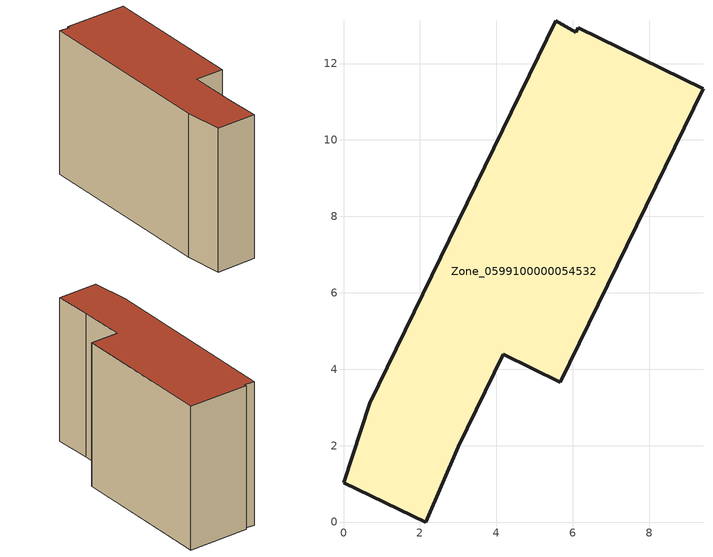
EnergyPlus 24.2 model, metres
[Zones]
Zone_0599100000054532
 floor ground (C_G): 5.67,3.66 4.18,4.39 3,1.97 2.15,0 0,1.02 0.69,3.11 5.56,13.12 6.08,12.82 6.15,12.94 9.41,11.34 z0
 wall outside (C_F): 0.69,3.11 0,1.02 2.15,0 3,1.97 4.18,4.39 5.67,3.66 9.41,11.34 6.15,12.94 6.08,12.82 5.56,13.12 0.69,3.11 z0:8.59
 roof outside (C_R): 6.08,12.82 5.56,13.12 0.69,3.11 0,1.02 2.15,0 3,1.97 4.18,4.39 5.67,3.66 9.41,11.34 6.15,12.94 z8.59
[BUILDING]
Pand.0599100000054532: North Axis=0; Terrain=City; Loads Convergence Tolerance Value=0.04; Temperature Convergence Tolerance Value=0.4; Solar Distribution=FullExterior; Maximum Number of Warmup Days=25; Minimum Number of Warmup Days=1
[Site:Location]
Rotterdam.The.Hague.AP_ZH_NLD Design_Conditions: Latitude=51.96; Longitude=4.45; Time Zone=1; Elevation=-4.5
[SITE:GROUNDTEMPERATURE:BUILDINGSURFACE]
18, 18, 18, 18, 18, 18, 18, 18, 18, 18, 18, 18
[MATERIAL] Thermal Absorptance=0.9; Solar Absorptance=0.7; Visible Absorptance=0.7
Name | Roughness | Thickness | Conductivity | Density | Specific Heat
G.TI.1946 | MediumSmooth | 0.15 | 1 | 540 | 1210
F.TI.1946 | Rough | 0.3 | 0.857143 | 1920 | 840
R.TI.1946 | MediumRough | 0.2 | 0.1 | 1500 | 1000
[CONSTRUCTION]
C_G: G.TI.1946
C_F: F.TI.1946
C_R: R.TI.1946
[ZONE]
Zone_0599100000054532: Type=1; Multiplier=1; Ceiling Height=Autocalculate; Volume=Autocalculate; Floor Area=autocalculate; Part of Total Floor Area=Yes
[ZONEINFILTRATION:DESIGNFLOWRATE]
Infil_Zone_0599100000054532: Zone or ZoneList or Space or SpaceList=Zone_0599100000054532; Schedule=AlwaysOn; Design Flow Rate Calculation Method=Flow/Area; Flow Rate per Floor Area=0.003; Constant Term Coefficient=1; Temperature Term Coefficient=0; Velocity Term Coefficient=0; Velocity Squared Term Coefficient=0
[HVACTEMPLATE:ZONE:IDEALLOADSAIRSYSTEM]
Zone_0599100000054532: Maximum Heating Supply Air Temperature=50; Minimum Cooling Supply Air Temperature=13; Maximum Heating Supply Air Humidity Ratio=0.0156; Minimum Cooling Supply Air Humidity Ratio=0.0077; Heating Limit=NoLimit; Cooling Limit=NoLimit; Dehumidification Control Type=ConstantSensibleHeatRatio; Cooling Sensible Heat Ratio=0.7; Dehumidification Setpoint=60; Humidification Control Type=None; Humidification Setpoint=30; Outdoor Air Method=None; Outdoor Air Flow Rate per Person=0.00944; Outdoor Air Flow Rate per Zone Floor Area=0; Outdoor Air Flow Rate per Zone=0; Demand Controlled Ventilation Type=None; Outdoor Air Economizer Type=NoEconomizer; Heat Recovery Type=None; Sensible Heat Recovery Effectiveness=0.7; Latent Heat Recovery Effectiveness=0.65
[ZONECONTROL:THERMOSTAT]
ThermostatControl_Zone_0599100000054532: Zone or ZoneList=Zone_0599100000054532; Control Type Schedule=DualSetpointControlType; Control 1=Thermostat_Zone_0599100000054532; Temperature Difference Between Cutout And Setpoint=0
[THERMOSTATSETPOINT:DUALSETPOINT]
Thermostat_Zone_0599100000054532: Heating Setpoint Temperature Schedule=HeatingSetpoint_Zone_0599100000054532; Cooling Setpoint Temperature Schedule=CoolingSetpoint_Zone_0599100000054532
[SCHEDULE:COMPACT]
HeatingSetpoint_Zone_0599100000054532: Through: 12/31, For: AllDays, Until: 24:00, 21
CoolingSetpoint_Zone_0599100000054532: Through: 12/31, For: AllDays, Until: 24:00, 24
DualSetpointControlType: Through: 12/31, For: AllDays, Until: 24:00, 4
AlwaysOn: Through: 12/31, For: AllDays, Until: 24:00, 1
